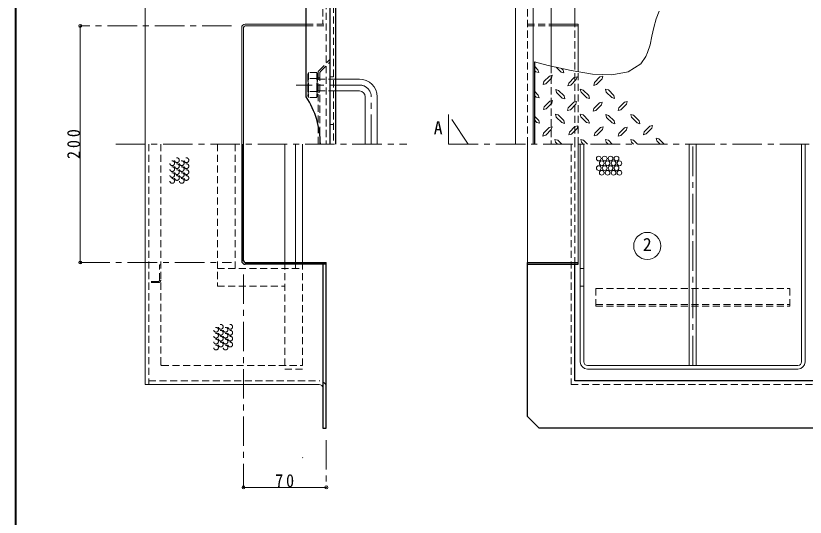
# Model space of a CAD drawing. Units: millimetres at full size, sheet at 1:5. Extents: x -1062 to 963, y -702 to 703.
# Drawn here: x -1062 to -395, y 2 to 426 of the extents above; entities that cross this region are included whole.
import ezdxf
from ezdxf.enums import TextEntityAlignment as Align

# ---------------------------------------------------------------- set-up
doc = ezdxf.new("R2010")
doc.units = ezdxf.units.MM
doc.header["$LTSCALE"] = 5
doc.header["$PDMODE"] = 32
doc.header["$PDSIZE"] = 2.5
doc.linetypes.add('CHAIN1', pattern=[8, 5, -1, 1, -1])
doc.linetypes.add('DASHED1', pattern=[1.8, 1.2, -0.6])
doc.layers.add('0-A', color=4, linetype='Continuous', lineweight=9)
doc.styles.add('ＭＳ ゴシック', font='')
doc.styles.get('ＭＳ ゴシック').set_extended_font_data('MS Gothic')

msp = doc.modelspace()

# ---------------------------------------------------------------- linework, layer by layer
at = {"layer": '0-A', "color": 1, "lineweight": 40}
msp.add_line((-1062.398, -702.491), (-1062.398, 702.509), dxfattribs=at)
at = {"layer": '0-A', "color": 5, "lineweight": 25}
for p, q in [((-796.898, 567.509), (-796.898, 317.509)), ((-791.898, 317.509), (-791.898, 567.509)), ((-816.898, 357.509), (-816.898, 465.009)), ((-623.898, 386.999), (-623.898, 317.509)), ((-871.398, 317.509), (-871.398, 219.009)), ((-869.898, 219.009), (-869.898, 317.509)), ((-868.398, 217.509), (-799.898, 217.509)), ((-799.898, 216.009), (-868.398, 216.009)), ((-802.898, 216.009), (-802.898, 77.509)), ((-799.898, 77.509), (-799.898, 217.509)), ((-629.898, 87.509), (-629.898, 217.509)), ((-629.898, 217.509), (-586.898, 217.509)), ((-629.898, 216.009), (-586.898, 216.009)), ((-589.898, 117.509), (-589.898, 216.009)), ((-586.898, 216.009), (-586.898, 217.509)), ((210.102, 117.509), (-589.898, 117.509)), ((-619.898, 77.509), (-629.898, 87.509)), ((-802.898, 77.509), (-799.898, 77.509)), ((240.102, 77.509), (-619.898, 77.509))]:
    msp.add_line(p, q, dxfattribs=at)
at = {"layer": '0-A', "color": 7, "lineweight": 18}
for p, q in [((-639.898, 567.509), (-639.898, 317.509)), ((-871.398, 317.509), (-871.398, 416.009)), ((-869.898, 317.509), (-869.898, 416.009)), ((-868.398, 419.009), (-816.898, 419.009)), ((-868.398, 417.509), (-816.898, 417.509)), ((-791.898, 372.509), (-771.898, 372.509)), ((-791.898, 362.509), (-771.898, 362.509)), ((-766.898, 317.509), (-766.898, 357.509)), ((-756.898, 317.509), (-756.898, 357.509)), ((-952.898, 114.509), (-952.898, 317.509)), ((-834.898, 317.509), (-834.898, 217.509)), ((-825.898, 317.509), (-825.898, 217.509)), ((-819.898, 317.509), (-819.898, 217.509)), ((-629.898, 217.509), (-629.898, 317.509)), ((-586.898, 217.509), (-586.898, 317.509)), ((-493.148, 130.509), (-493.148, 317.509)), ((-487.148, 317.509), (-487.148, 130.509)), ((-398.148, 133.509), (-398.148, 317.509)), ((-395.148, 133.509), (-395.148, 317.509)), ((-585.148, 212.509), (-582.148, 212.509)), ((-585.148, 133.509), (-585.148, 212.509)), ((-582.148, 133.509), (-582.148, 212.509)), ((-401.148, 130.509), (-579.148, 130.509)), ((-579.148, 127.509), (-401.148, 127.509)), ((-805.898, 114.509), (-952.898, 114.509))]:
    msp.add_line(p, q, dxfattribs=at)
at = {"layer": '0-A', "color": 7, "linetype": 'DASHED1', "lineweight": 18}
for p, q in [((-799.898, 563.509), (-799.898, 317.509)), ((-592.898, 317.509), (-592.898, 114.509)), ((-589.898, 216.009), (-589.898, 317.509)), ((-592.898, 114.509), (213.102, 114.509))]:
    msp.add_line(p, q, dxfattribs=at)
at = {"layer": '0-A', "linetype": 'DASHED1'}
for p, q in [((-793.698, 551.509), (-793.698, 317.509)), ((-816.898, 419.009), (-799.898, 419.009)), ((-816.898, 417.509), (-799.898, 417.509)), ((-629.898, 419.009), (-609.898, 419.009)), ((-629.898, 417.509), (-609.898, 417.509)), ((-589.898, 317.509), (-589.898, 419.009)), ((-806.019, 379.888), (-796.898, 389.009)), ((-804.519, 379.267), (-796.898, 386.888)), ((-609.898, 383.571), (-609.898, 317.509)), ((-814.898, 378.009), (-815.398, 376.509)), ((-815.398, 376.509), (-815.398, 358.509)), ((-815.398, 376.509), (-814.898, 373.009)), ((-807.898, 378.009), (-814.898, 378.009)), ((-814.898, 378.009), (-814.898, 357.009)), ((-807.898, 378.009), (-807.898, 357.009)), ((-807.398, 376.509), (-807.398, 358.509)), ((-806.898, 377.767), (-806.898, 317.509)), ((-805.398, 377.145), (-805.398, 317.509)), ((-793.698, 374.509), (-796.898, 374.509)), ((-586.898, 317.509), (-586.898, 378.73)), ((-807.898, 373.009), (-814.898, 373.009)), ((-807.398, 367.509), (-807.898, 362.009)), ((-791.898, 372.509), (-807.398, 372.509)), ((-805.398, 373.509), (-806.898, 373.509)), ((-807.898, 362.009), (-814.898, 362.009)), ((-807.898, 362.009), (-807.398, 358.509)), ((-791.898, 362.509), (-807.398, 362.509)), ((-805.398, 361.509), (-806.898, 361.509)), ((-814.898, 357.009), (-815.398, 358.509)), ((-807.898, 357.009), (-814.898, 357.009)), ((-807.398, 358.509), (-807.898, 357.009)), ((-793.698, 334.092), (-796.898, 334.092)), ((-949.898, 317.509), (-949.898, 114.509)), ((-939.898, 317.509), (-939.898, 131.509)), ((-891.898, 317.509), (-891.898, 197.509)), ((-876.898, 317.509), (-876.898, 212.509)), ((-939.898, 215.509), (-940.898, 215.509)), ((-940.898, 202.509), (-940.898, 215.509)), ((-834.898, 217.509), (-834.898, 127.509)), ((-825.898, 217.509), (-825.898, 212.509)), ((-819.898, 217.509), (-819.898, 127.509)), ((-891.898, 212.509), (-819.898, 212.509)), ((-941.898, 201.509), (-949.898, 201.509)), ((-941.898, 200.509), (-949.898, 200.509)), ((-891.898, 197.509), (-834.898, 197.509)), ((-582.148, 197.509), (-585.148, 197.509)), ((-572.148, 195.509), (-572.148, 180.509)), ((-572.148, 195.509), (-408.148, 195.509)), ((-408.148, 180.509), (-408.148, 195.509)), ((-572.148, 182.009), (-408.148, 182.009)), ((-572.148, 180.509), (-408.148, 180.509)), ((-938.898, 130.509), (-819.898, 130.509)), ((-819.898, 127.509), (-834.898, 127.509)), ((-949.898, 117.509), (-805.898, 117.509))]:
    msp.add_line(p, q, dxfattribs=at)
at = {"layer": '0-A'}
for p, q in [((-952.898, 317.509), (-952.898, 520.509)), ((-589.898, 419.009), (-589.898, 517.509)), ((-1007.898, 417.509), (-1007.898, 217.509)), ((-609.898, 419.009), (-586.898, 419.009)), ((-609.898, 417.509), (-586.898, 417.509)), ((-586.898, 378.73), (-586.898, 419.009)), ((-620.936, 380.359), (-623.898, 383.322)), ((-601.286, 378.334), (-605.528, 382.577)), ((-599.561, 380.134), (-600.965, 381.539)), ((-622.736, 378.559), (-623.898, 379.722)), ((-622.736, 378.559), (-620.336, 377.959)), ((-620.936, 380.359), (-620.336, 377.959)), ((-611.336, 375.109), (-615.986, 370.384)), ((-611.336, 375.109), (-608.936, 375.709)), ((-609.536, 373.384), (-608.936, 375.709)), ((-601.286, 378.334), (-598.961, 377.734)), ((-599.561, 380.134), (-598.961, 377.734)), ((-590.261, 373.759), (-594.986, 369.034)), ((-590.261, 373.759), (-587.861, 374.434)), ((-588.536, 372.034), (-587.861, 374.434)), ((-568.511, 374.359), (-573.236, 369.634)), ((-568.511, 374.359), (-566.111, 375.034)), ((-566.786, 372.634), (-566.111, 375.034)), ((-616.661, 367.984), (-615.986, 370.384)), ((-614.261, 368.584), (-616.661, 367.984)), ((-609.536, 373.384), (-614.261, 368.584)), ((-588.536, 372.034), (-593.261, 367.309)), ((-620.711, 359.059), (-623.898, 362.247)), ((-605.936, 363.634), (-603.536, 362.959)), ((-605.336, 361.234), (-605.936, 363.634)), ((-600.536, 356.509), (-605.336, 361.234)), ((-598.811, 358.234), (-603.536, 362.959)), ((-585.161, 363.934), (-582.761, 363.259)), ((-584.486, 361.534), (-585.161, 363.934)), ((-579.761, 356.809), (-584.486, 361.534)), ((-578.036, 358.534), (-582.761, 363.259)), ((-563.861, 363.934), (-561.461, 363.334)), ((-563.261, 361.609), (-563.861, 363.934)), ((-558.461, 356.884), (-563.261, 361.609)), ((-556.736, 358.609), (-561.461, 363.334)), ((-622.436, 357.259), (-623.898, 358.722)), ((-622.436, 357.259), (-620.036, 356.659)), ((-620.711, 359.059), (-620.036, 356.659)), ((-610.961, 353.809), (-615.686, 349.084)), ((-610.961, 353.809), (-608.561, 354.484)), ((-609.236, 352.084), (-608.561, 354.484)), ((-600.536, 356.509), (-598.211, 355.834)), ((-598.811, 358.234), (-598.211, 355.834)), ((-579.761, 356.809), (-577.361, 356.134)), ((-578.036, 358.534), (-577.361, 356.134)), ((-558.461, 356.884), (-556.136, 356.209)), ((-556.736, 358.609), (-556.136, 356.209)), ((-609.236, 352.084), (-613.961, 347.359)), ((-595.961, 345.859), (-595.286, 348.259)), ((-590.636, 352.984), (-595.286, 348.259)), ((-588.836, 351.259), (-593.561, 346.459)), ((-590.636, 352.984), (-588.236, 353.584)), ((-588.836, 351.259), (-588.236, 353.584)), ((-574.286, 345.334), (-573.686, 347.734)), ((-568.961, 352.459), (-573.686, 347.734)), ((-567.236, 350.734), (-571.961, 346.009)), ((-568.961, 352.459), (-566.561, 353.134)), ((-567.236, 350.734), (-566.561, 353.134)), ((-553.136, 345.859), (-552.536, 348.259)), ((-547.811, 352.984), (-552.536, 348.259)), ((-546.086, 351.259), (-550.811, 346.459)), ((-547.811, 352.984), (-545.411, 353.584)), ((-546.086, 351.259), (-545.411, 353.584)), ((-620.261, 337.609), (-623.898, 341.247)), ((-606.236, 342.784), (-603.836, 342.184)), ((-605.561, 340.459), (-606.236, 342.784)), ((-600.836, 335.734), (-605.561, 340.459)), ((-599.111, 337.459), (-603.836, 342.184)), ((-593.561, 346.459), (-595.961, 345.859)), ((-585.236, 342.934), (-582.836, 342.259)), ((-584.636, 340.534), (-585.236, 342.934)), ((-579.911, 335.809), (-584.636, 340.534)), ((-578.186, 337.609), (-582.836, 342.259)), ((-571.961, 346.009), (-574.286, 345.334)), ((-563.711, 342.484), (-561.311, 341.884)), ((-563.111, 340.159), (-563.711, 342.484)), ((-556.586, 337.159), (-561.311, 341.884)), ((-550.811, 346.459), (-553.136, 345.859)), ((-535.361, 337.234), (-540.086, 341.959)), ((-621.986, 335.809), (-623.898, 337.995)), ((-621.986, 335.809), (-619.586, 335.209)), ((-620.261, 337.609), (-619.586, 335.209)), ((-600.836, 335.734), (-598.436, 335.059)), ((-599.111, 337.459), (-598.436, 335.059)), ((-579.911, 335.809), (-577.511, 335.209)), ((-578.186, 337.609), (-577.511, 335.209)), ((-558.311, 335.434), (-563.111, 340.159)), ((-558.311, 335.434), (-555.986, 334.759)), ((-556.586, 337.159), (-555.986, 334.759)), ((-537.086, 335.434), (-541.811, 340.234)), ((-537.086, 335.434), (-534.761, 334.834)), ((-535.361, 337.234), (-534.761, 334.834)), ((-611.411, 331.534), (-616.136, 326.809)), ((-609.686, 329.809), (-614.411, 325.009)), ((-611.411, 331.534), (-609.011, 332.134)), ((-609.686, 329.809), (-609.011, 332.134)), ((-594.986, 325.384), (-594.386, 327.784)), ((-589.661, 332.509), (-594.386, 327.784)), ((-587.861, 330.784), (-592.661, 325.984)), ((-589.661, 332.509), (-587.261, 333.109)), ((-587.861, 330.784), (-587.261, 333.109)), ((-568.136, 331.609), (-572.861, 326.884)), ((-566.411, 329.884), (-571.136, 325.084)), ((-568.136, 331.609), (-565.736, 332.209)), ((-566.411, 329.884), (-565.736, 332.209)), ((-547.886, 331.384), (-552.536, 326.659)), ((-547.886, 331.384), (-545.486, 331.984)), ((-546.086, 329.659), (-545.486, 331.984)), ((-531.761, 325.534), (-531.161, 327.934)), ((-526.436, 332.659), (-531.161, 327.934)), ((-524.636, 330.934), (-529.436, 326.134)), ((-526.436, 332.659), (-524.036, 333.259)), ((-524.636, 330.934), (-524.036, 333.259)), ((-616.811, 324.409), (-616.136, 326.809)), ((-614.411, 325.009), (-616.811, 324.409)), ((-606.686, 321.559), (-604.286, 320.884)), ((-606.011, 319.159), (-606.686, 321.559)), ((-600.911, 317.509), (-604.286, 320.884)), ((-592.661, 325.984), (-594.986, 325.384)), ((-584.786, 321.409), (-582.386, 320.809)), ((-584.186, 319.084), (-584.786, 321.409)), ((-579.213, 317.509), (-582.386, 320.809)), ((-563.861, 321.559), (-561.461, 320.884)), ((-563.261, 319.159), (-563.861, 321.559)), ((-558.086, 317.509), (-561.461, 320.884)), ((-536.711, 317.509), (-540.086, 320.884)), ((-529.436, 326.134), (-531.761, 325.534)), ((-514.178, 317.509), (-518.711, 321.934)), ((-604.361, 317.509), (-606.011, 319.159)), ((-585.148, 317.509), (-585.148, 212.509)), ((-582.611, 317.509), (-584.186, 319.084)), ((-582.148, 317.509), (-582.148, 212.509)), ((-561.611, 317.509), (-563.261, 319.159)), ((-517.736, 317.509), (-520.436, 320.209)), ((-953.398, 126.945), (-953.387, 126.956)), ((-819.795, 52.509), (-819.898, 52.612)), ((-869.898, 27.509), (-799.898, 27.509))]:
    msp.add_line(p, q, dxfattribs=at)
at = {"layer": '0-A', "linetype": 'CHAIN1'}
for p, q in [((-879.898, 417.509), (-1007.898, 417.509)), ((-771.898, 367.509), (-825.398, 367.509)), ((-761.898, 317.509), (-761.898, 357.509)), ((-679.898, 317.509), (-696.565, 342.509)), ((-696.565, 342.509), (-696.565, 317.509)), ((-977.898, 317.509), (-731.898, 317.509)), ((-696.565, 317.509), (435.102, 317.509)), ((-490.148, 130.509), (-490.148, 317.509)), ((-1007.898, 217.509), (-879.898, 217.509)), ((-869.898, 207.509), (-869.898, 27.509)), ((-799.898, 67.509), (-799.898, 27.509))]:
    msp.add_line(p, q, dxfattribs=at)
at = {"layer": '0-A', "color": 7, "lineweight": 18}
for points in [[(-639.898, 567.509), (-624.898, 552.509), (-624.898, 317.509)], [(-518.606, 429.912), (-521.135, 423.397), (-523.015, 416.239), (-524.598, 408.84), (-526.234, 401.602), (-528.274, 394.926), (-529.781, 391.471), (-534.073, 385.342), (-544.573, 378.648), (-558.379, 376.083), (-574.769, 376.745), (-593.021, 379.732), (-612.413, 384.143), (-623.898, 386.999)]]:
    msp.add_lwpolyline(points, dxfattribs=at)
at = {"layer": '0-A', "linetype": 'DASHED1'}
for points in [[(-799.898, 557.509), (-802.898, 557.509), (-802.898, 419.009)], [(-629.898, 317.509), (-629.898, 547.509), (-619.898, 557.509), (240.102, 557.509)], [(-807.898, 378.009), (-807.398, 376.509), (-807.898, 373.009), (-807.398, 367.509)], [(-814.898, 373.009), (-815.398, 367.509), (-814.898, 362.009), (-815.398, 358.509)]]:
    msp.add_lwpolyline(points, dxfattribs=at)
at = {"layer": '0-A'}
for points in [[(-609.898, 383.571), (-609.898, 537.509), (-406.96, 537.509)], [(-593.261, 367.309), (-595.661, 366.709), (-594.986, 369.034)], [(-566.786, 372.634), (-571.511, 367.909), (-573.836, 367.234), (-573.236, 369.634)], [(-613.961, 347.359), (-616.286, 346.684), (-615.686, 349.084)], [(-541.811, 340.234), (-542.486, 342.559), (-540.086, 341.959)], [(-546.086, 329.659), (-550.811, 324.859), (-553.211, 324.259), (-552.536, 326.659)], [(-571.136, 325.084), (-573.461, 324.484), (-572.861, 326.884)], [(-540.161, 317.509), (-541.811, 319.159), (-542.486, 321.484), (-540.086, 320.884)], [(-520.436, 320.209), (-521.111, 322.609), (-518.711, 321.934)]]:
    msp.add_lwpolyline(points, dxfattribs=at)
for centre in [(-569.559, 305.349), (-564.559, 305.349), (-559.559, 305.349), (-554.559, 305.349), (-567.059, 301.349), (-562.059, 301.349), (-557.059, 301.349), (-552.059, 301.349), (-569.559, 297.349), (-567.059, 293.349), (-564.559, 297.349), (-562.059, 293.349), (-559.559, 297.349), (-557.059, 293.349), (-554.559, 297.349), (-552.059, 293.349)]:
    msp.add_circle(centre, 2, dxfattribs=at)
at = {"layer": '0-A', "linetype": 'DASHED1'}
for centre in [(-930.129, 301.438), (-926.129, 303.938), (-926.129, 298.938), (-922.129, 301.438), (-918.129, 303.938), (-918.129, 298.938), (-930.129, 296.438), (-926.129, 293.938), (-922.129, 296.438), (-918.129, 293.938), (-930.129, 291.438), (-930.129, 286.438), (-926.129, 288.938), (-922.129, 291.438), (-922.129, 286.438), (-918.129, 288.938), (-893.096, 160.662), (-889.096, 163.162), (-885.096, 160.662), (-881.096, 163.162), (-893.096, 155.662), (-889.096, 158.162), (-889.096, 153.162), (-885.096, 155.662), (-881.096, 158.162), (-881.096, 153.162), (-893.096, 150.662), (-893.096, 145.662), (-889.096, 148.162), (-885.096, 150.662), (-885.096, 145.662), (-881.096, 148.162)]:
    msp.add_circle(centre, 2, dxfattribs=at)
at = {"layer": '0-A', "color": 7, "lineweight": 18}
msp.add_circle((-528.541, 231.493), 11.5, dxfattribs=at)
for centre, radius, start, end in [((-868.398, 416.009), 3, 90, 180), ((-868.398, 416.009), 1.5, 90, 180), ((-771.898, 357.509), 15, 0, 90), ((-771.898, 357.509), 5, 0, 90), ((-579.148, 133.509), 6, 180, 270), ((-579.148, 133.509), 3, 180, 270), ((-401.148, 133.509), 6, 270, 0), ((-401.148, 133.509), 3, 270, 0), ((-805.898, 111.509), 3, 0, 90)]:
    msp.add_arc(centre, radius, start, end, dxfattribs=at)
at = {"layer": '0-A', "linetype": 'DASHED1'}
for centre, radius, start, end in [((-803.898, 377.767), 3, 135, 180), ((-802.398, 377.145), 3, 135, 180), ((-941.898, 202.509), 1, 270, 0), ((-941.898, 202.509), 2, 270, 0), ((-938.898, 131.509), 1, 180, 270), ((-805.898, 111.509), 6, 0, 90)]:
    msp.add_arc(centre, radius, start, end, dxfattribs=at)
at = {"layer": '0-A', "linetype": 'CHAIN1'}
msp.add_arc((-771.898, 357.509), 10, 0, 90, dxfattribs=at)
at = {"layer": '0-A', "color": 5, "lineweight": 25}
for centre, radius, start, end in [((-877.565, 317.509), 72.667, 0, 33.39849), ((-868.398, 219.009), 3, 180, 270), ((-868.398, 219.009), 1.5, 180, 270)]:
    msp.add_arc(centre, radius, start, end, dxfattribs=at)
at = {"layer": '0-A'}
for p in [(-1007.898, 417.509), (-1007.898, 217.509), (-869.898, 27.509), (-799.898, 27.509)]:
    msp.add_point(p, dxfattribs=at)

# ---------------------------------------------------------------- texts
at = {"layer": '0-A', "color": 7, "style": 'ＭＳ ゴシック'}
for s, p in [('A', (-709.065, 322.509)), ('2', (-532.291, 223.993))]:
    msp.add_text(s, height=11, dxfattribs=at).set_placement(p, align=Align.BOTTOM_LEFT)
at = {"layer": '0-A', "color": 7, "insert": (-1007.898, 305.009), "char_height": 11, "attachment_point": 7, "rotation": 90, "style": 'ＭＳ ゴシック'}
msp.add_mtext('\\T1.37;\\W0.9;200', dxfattribs=at)
at = {"layer": '0-A', "color": 7, "insert": (-843.023, 27.509), "char_height": 11, "attachment_point": 7, "style": 'ＭＳ ゴシック'}
msp.add_mtext('\\T1.36;\\W0.9;70', dxfattribs=at)

doc.saveas('drawing.dxf')
